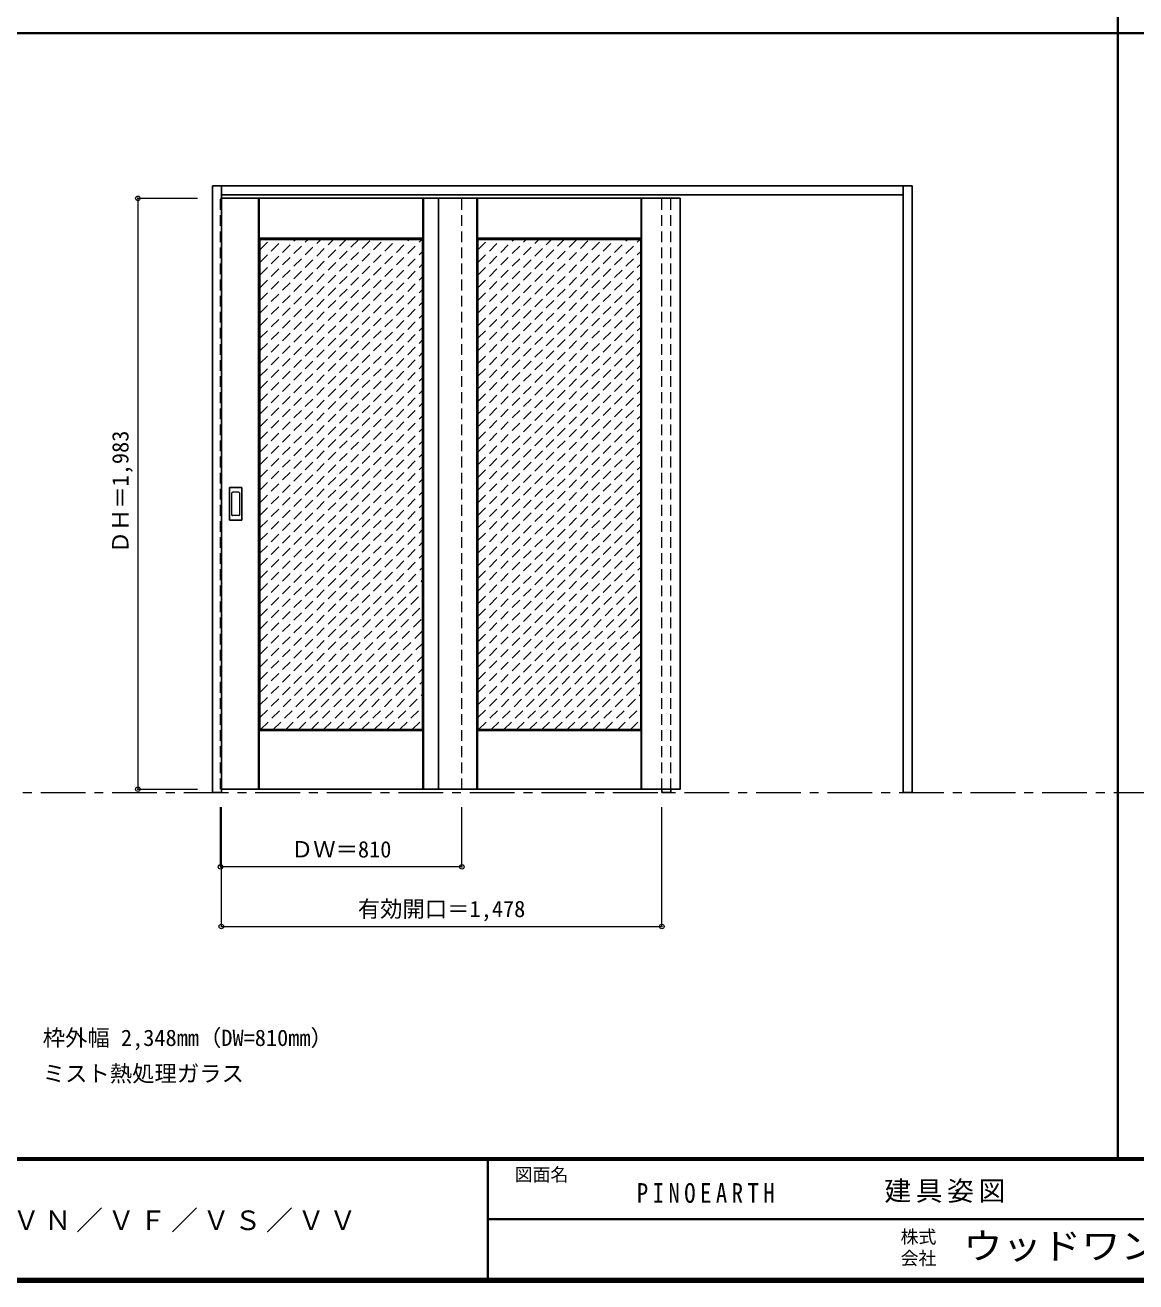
# Model space of a CAD drawing. Units: millimetres, scale not verified. Extents: x -6000 to 5700, y -4307 to 4260.
# Drawn here: x -1702 to 2024, y -4205 to 12 of the extents above; entities that cross this region are included whole.
import ezdxf
from ezdxf.enums import TextEntityAlignment as Align

# ---------------------------------------------------------------- set-up
doc = ezdxf.new("R2010")
doc.units = ezdxf.units.MM
doc.header["$LTSCALE"] = 30
doc.header["$PDMODE"] = 32
doc.header["$PDSIZE"] = 15
doc.linetypes.add('CHAIN1', pattern=[8, 5, -1, 1, -1])
doc.linetypes.add('DASHED1', pattern=[1.8, 1.2, -0.6])
for name, color, linetype, lineweight in [('0-1_通り芯', 7, 'CHAIN1', 18), ('0-2_扉', 3, 'Continuous', 25), ('0-3_仕上げ', 4, 'Continuous', 9), ('0-4_枠', 3, 'Continuous', 25), ('0-6_引手', 3, 'Continuous', 25), ('0-B_寸法', 7, 'Continuous', 9), ('0-C_ハッチ', 4, 'DASHED1', 9), ('F-1_枠', 6, 'Continuous', 40)]:
    doc.layers.add(name, color=color, linetype=linetype, lineweight=lineweight)
doc.layers.add('0-A_文字', color=7, linetype='Continuous')
doc.layers.add('F-A_文字', color=7, linetype='Continuous')
doc.styles.add('ＭＳ ゴシック', font='')
doc.styles.get('ＭＳ ゴシック').set_extended_font_data('MS Gothic')

msp = doc.modelspace()

# ---------------------------------------------------------------- linework, layer by layer
at = {"layer": '0-1_通り芯'}
msp.add_line((-5490, -2562.5), (5690, -2562.5), dxfattribs=at)
at = {"layer": '0-2_扉', "color": 4, "linetype": 'DASHED1', "lineweight": 9}
for p, q in [((-1047, -569), (-1044, -569)), ((-1047, -2552), (-1047, -569)), ((-237, -2552), (-237, -569)), ((-1044, -2552), (-1047, -2552))]:
    msp.add_line(p, q, dxfattribs=at)
at = {"layer": '0-2_扉'}
for p, q in [((-1044, -569), (495, -569)), ((-315, -569), (-315, -2552))]:
    msp.add_line(p, q, dxfattribs=at)
msp.add_lwpolyline([(-1044, -2552), (495, -2552), (495, -569)], dxfattribs=at)
at = {"layer": '0-3_仕上げ', "color": 7, "lineweight": 18}
for p, q in [((-919, -2552), (-919, -569)), ((-917.5, -704.5), (-917.5, -569)), ((-916, -703), (-916, -569)), ((-368, -703), (-368, -569)), ((-366.5, -704.5), (-366.5, -569)), ((-365, -2552), (-365, -569)), ((-187, -2552), (-187, -569)), ((-185.5, -704.5), (-185.5, -569)), ((-184, -703), (-184, -569)), ((364, -703), (364, -569)), ((365.5, -704.5), (365.5, -569)), ((367, -2552), (367, -569)), ((-916, -703), (-917.5, -704.5)), ((-915, -707), (-917.5, -704.5)), ((-368, -703), (-916, -703)), ((-366.5, -704.5), (-369, -707)), ((-368, -703), (-366.5, -704.5)), ((-184, -703), (-185.5, -704.5)), ((-183, -707), (-185.5, -704.5)), ((364, -703), (-184, -703)), ((365.5, -704.5), (363, -707)), ((364, -703), (365.5, -704.5)), ((-917.5, -2552), (-917.5, -2354.5)), ((-916, -2552), (-916, -2356)), ((-369, -2352), (-366.5, -2354.5)), ((-368, -2356), (-366.5, -2354.5)), ((-366.5, -2552), (-366.5, -2354.5)), ((-185.5, -2552), (-185.5, -2354.5)), ((-184, -2552), (-184, -2356)), ((363, -2352), (365.5, -2354.5)), ((364, -2356), (365.5, -2354.5)), ((365.5, -2552), (365.5, -2354.5))]:
    msp.add_line(p, q, dxfattribs=at)
at = {"layer": '0-3_仕上げ', "color": 3, "lineweight": 25}
for p, q in [((-915, -2352), (-915, -707)), ((-369, -707), (-915, -707)), ((-369, -2352), (-369, -707)), ((-183, -2352), (-183, -707)), ((363, -707), (-183, -707)), ((363, -2352), (363, -707)), ((-369, -2352), (-915, -2352)), ((363, -2352), (-183, -2352))]:
    msp.add_line(p, q, dxfattribs=at)
at = {"layer": '0-3_仕上げ', "color": 7, "lineweight": 18}
for points in [[(-368, -2552), (-368, -2356), (-916, -2356), (-917.5, -2354.5), (-915, -2352)], [(364, -2552), (364, -2356), (-184, -2356), (-185.5, -2354.5), (-183, -2352)]]:
    msp.add_lwpolyline(points, dxfattribs=at)
at = {"layer": '0-4_枠'}
for p, q in [((-1074, -527.5), (1274, -527.5)), ((-1044, -2562.5), (-1044, -527.5)), ((1244, -2562.5), (1244, -527.5)), ((1274, -2562.5), (1274, -527.5)), ((-1044, -557.5), (1244, -557.5)), ((434, -2552), (434, -2562.5)), ((434, -2562.5), (464, -2562.5)), ((464, -2552), (464, -2562.5)), ((1274, -2562.5), (1244, -2562.5))]:
    msp.add_line(p, q, dxfattribs=at)
at = {"layer": '0-4_枠', "color": 4, "linetype": 'DASHED1', "lineweight": 9}
for p, q in [((434, -2552), (434, -557.5)), ((464, -2552), (464, -557.5))]:
    msp.add_line(p, q, dxfattribs=at)
at = {"layer": '0-4_枠'}
msp.add_lwpolyline([(-1044, -2562.5), (-1074, -2562.5), (-1074, -527.5)], dxfattribs=at)
at = {"layer": '0-6_引手'}
for p, q in [((-1017, -1648), (-1017, -1541)), ((-976.5, -1539.5), (-1015.5, -1539.5)), ((-975, -1541), (-975, -1648)), ((-976.5, -1649.5), (-1015.5, -1649.5))]:
    msp.add_line(p, q, dxfattribs=at)
at = {"layer": '0-6_引手', "color": 7, "lineweight": 18}
for p, q in [((-1008.5, -1632), (-1008.5, -1557)), ((-985, -1555.5), (-1007, -1555.5)), ((-983.5, -1557), (-983.5, -1632)), ((-985, -1633.5), (-1007, -1633.5))]:
    msp.add_line(p, q, dxfattribs=at)
at = {"layer": '0-6_引手'}
for centre, start, end in [((-1015.5, -1541), 90, 180), ((-976.5, -1541), 0, 90), ((-1015.5, -1648), 180, 270), ((-976.5, -1648), 270, 0)]:
    msp.add_arc(centre, 1.5, start, end, dxfattribs=at)
at = {"layer": '0-6_引手', "color": 7, "lineweight": 18}
for centre, start, end in [((-1007, -1557), 90, 180), ((-985, -1557), 0, 90), ((-1007, -1632), 180, 270), ((-985, -1632), 270, 0)]:
    msp.add_arc(centre, 1.5, start, end, dxfattribs=at)
at = {"layer": '0-B_寸法', "color": 4}
for p, q in [((-1324, -569), (-1324, -2552)), ((-1324, -569), (-1124, -569)), ((-1324, -2552), (-1124, -2552)), ((-1047, -2812.5), (-1047, -2612.5)), ((-1044, -3012.5), (-1044, -2612.5)), ((-237, -2812.5), (-237, -2612.5)), ((434, -3012.5), (434, -2612.5)), ((-237, -2812.5), (-1047, -2812.5)), ((-1044, -3012.5), (434, -3012.5))]:
    msp.add_line(p, q, dxfattribs=at)
at = {"layer": '0-B_寸法'}
for p in [(-1324, -569), (-1324, -2552), (-1047, -2812.5), (-237, -2812.5), (-1044, -3012.5), (434, -3012.5)]:
    msp.add_point(p, dxfattribs=at)
at = {"layer": '0-C_ハッチ'}
for p, q in [((-915, -741.94), (-880.06, -707)), ((-915, -1251.06), (-370.94, -707)), ((-915, -1208.63), (-413.37, -707)), ((-915, -1166.2), (-455.8, -707)), ((-915, -1123.78), (-498.22, -707)), ((-915, -1081.35), (-540.65, -707)), ((-915, -1038.93), (-583.07, -707)), ((-915, -996.5), (-625.5, -707)), ((-915, -954.07), (-667.93, -707)), ((-915, -911.65), (-710.35, -707)), ((-915, -869.22), (-752.78, -707)), ((-915, -826.79), (-795.21, -707)), ((-915, -784.37), (-837.63, -707)), ((-183, -741.94), (-148.06, -707)), ((-183, -1251.06), (361.06, -707)), ((-183, -1208.63), (318.63, -707)), ((-183, -1166.2), (276.2, -707)), ((-183, -1123.78), (233.78, -707)), ((-183, -1081.35), (191.35, -707)), ((-183, -1038.93), (148.93, -707)), ((-183, -996.5), (106.5, -707)), ((-183, -954.07), (64.07, -707)), ((-183, -911.65), (21.65, -707)), ((-183, -869.22), (-20.78, -707)), ((-183, -826.79), (-63.21, -707)), ((-183, -784.37), (-105.63, -707)), ((-915, -1293.48), (-369, -747.48)), ((-183, -1293.48), (363, -747.48)), ((-915, -1335.91), (-369, -789.91)), ((-183, -1335.91), (363, -789.91)), ((-915, -1378.34), (-369, -832.34)), ((-183, -1378.34), (363, -832.34)), ((-915, -1420.76), (-369, -874.76)), ((-183, -1420.76), (363, -874.76)), ((-915, -1463.19), (-369, -917.19)), ((-183, -1463.19), (363, -917.19)), ((-915, -1505.62), (-369, -959.62)), ((-183, -1505.62), (363, -959.62)), ((-915, -1548.04), (-369, -1002.04)), ((-183, -1548.04), (363, -1002.04)), ((-915, -1590.47), (-369, -1044.47)), ((-183, -1590.47), (363, -1044.47)), ((-915, -1632.9), (-369, -1086.9)), ((-183, -1632.9), (363, -1086.9)), ((-915, -1675.32), (-369, -1129.32)), ((-183, -1675.32), (363, -1129.32)), ((-915, -1717.75), (-369, -1171.75)), ((-183, -1717.75), (363, -1171.75)), ((-915, -1760.17), (-369, -1214.17)), ((-183, -1760.17), (363, -1214.17)), ((-915, -1802.6), (-369, -1256.6)), ((-183, -1802.6), (363, -1256.6)), ((-915, -1845.03), (-369, -1299.03)), ((-183, -1845.03), (363, -1299.03)), ((-915, -1887.45), (-369, -1341.45)), ((-183, -1887.45), (363, -1341.45)), ((-915, -1929.88), (-369, -1383.88)), ((-183, -1929.88), (363, -1383.88)), ((-915, -1972.31), (-369, -1426.31)), ((-183, -1972.31), (363, -1426.31)), ((-915, -2014.73), (-369, -1468.73)), ((-183, -2014.73), (363, -1468.73)), ((-915, -2057.16), (-369, -1511.16)), ((-183, -2057.16), (363, -1511.16)), ((-915, -2099.59), (-369, -1553.59)), ((-183, -2099.59), (363, -1553.59)), ((-915, -2142.01), (-369, -1596.01)), ((-183, -2142.01), (363, -1596.01)), ((-915, -2184.44), (-369, -1638.44)), ((-183, -2184.44), (363, -1638.44)), ((-915, -2226.87), (-369, -1680.87)), ((-183, -2226.87), (363, -1680.87)), ((-915, -2269.29), (-369, -1723.29)), ((-183, -2269.29), (363, -1723.29)), ((-915, -2311.72), (-369, -1765.72)), ((-183, -2311.72), (363, -1765.72)), ((-912.86, -2352), (-369, -1808.14)), ((-180.86, -2352), (363, -1808.14)), ((-870.43, -2352), (-369, -1850.57)), ((-138.43, -2352), (363, -1850.57)), ((-828, -2352), (-369, -1893)), ((-96, -2352), (363, -1893)), ((-785.58, -2352), (-369, -1935.42)), ((-53.58, -2352), (363, -1935.42)), ((-743.15, -2352), (-369, -1977.85)), ((-11.15, -2352), (363, -1977.85)), ((-700.72, -2352), (-369, -2020.28)), ((31.28, -2352), (363, -2020.28)), ((-658.3, -2352), (-369, -2062.7)), ((73.7, -2352), (363, -2062.7)), ((-615.87, -2352), (-369, -2105.13)), ((116.13, -2352), (363, -2105.13)), ((-573.44, -2352), (-369, -2147.56)), ((158.56, -2352), (363, -2147.56)), ((-531.02, -2352), (-369, -2189.98)), ((200.98, -2352), (363, -2189.98)), ((-488.59, -2352), (-369, -2232.41)), ((243.41, -2352), (363, -2232.41)), ((-446.17, -2352), (-369, -2274.83)), ((285.83, -2352), (363, -2274.83)), ((-403.74, -2352), (-369, -2317.26)), ((328.26, -2352), (363, -2317.26))]:
    msp.add_line(p, q, dxfattribs=at)
at = {"layer": 'F-1_枠'}
for p, q in [((1963.33, -3790), (1963.33, 4175)), ((-6000, -15.5), (5700, -15.5)), ((5700, -3790), (-6000, -3790)), ((5700, -3795), (-6000, -3795)), ((-150, -3795), (-150, -4195)), ((-150, -3995), (5690, -3995.01)), ((5700, -4195), (-6000, -4195)), ((5700, -4200), (-6000, -4200)), ((5700, -4205), (-6000, -4205))]:
    msp.add_line(p, q, dxfattribs=at)

# ---------------------------------------------------------------- texts
at = {"layer": '0-A_文字', "style": 'ＭＳ ゴシック'}
for s, p in [('枠外幅 2,348mm（DW=810mm）', (-1643.33, -3430)), ('ミスト熱処理ガラス', (-1643.33, -3550))]:
    msp.add_text(s, height=54.99, dxfattribs=at).set_placement(p, align=Align.BOTTOM_LEFT)
at = {"layer": '0-B_寸法', "style": 'ＭＳ ゴシック'}
msp.add_text('ＤＨ＝1,983', height=54.99, rotation=90, dxfattribs=at).set_placement((-1339, -1760.75), align=Align.BOTTOM_LEFT)
for s, p in [('ＤＷ＝810', (-810.75, -2797.5)), ('有効開口＝1,478', (-586.25, -2997.5))]:
    msp.add_text(s, height=54.99, dxfattribs=at).set_placement(p, align=Align.BOTTOM_LEFT)
at = {"layer": 'F-A_文字', "style": 'ＭＳ ゴシック'}
for s, p in [('図面名', (-60, -3880)), ('株式', (1235, -4089)), ('会社', (1235, -4161))]:
    msp.add_text(s, height=43.99, dxfattribs=at).set_placement(p, align=Align.BOTTOM_LEFT)
at = {"layer": 'F-A_文字', "style": 'ＭＳ ゴシック', "width": 1.1}
msp.add_text('ウッドワン・・・', height=87.98, dxfattribs=at).set_placement((1445, -4155), align=Align.BOTTOM_LEFT)
at = {"layer": 'F-A_文字', "char_height": 65.98, "attachment_point": 7, "style": 'ＭＳ ゴシック'}
for s, insert in [('\\T1.39;\\W0.85;PINOEARTH', (350, -3940.79)), ('\\T1.17;建具姿図', (1180.42, -3940)), ('\\T1.18;ピノアース\u3000H20\\~２枚引き込み戸（上吊り連動タイプ）Ｎ－ＶＭ／ＶＪ／ＶＮ／ＶＦ／ＶＳ／ＶＶ', (-5247.55, -4040))]:
    msp.add_mtext(s, dxfattribs=dict(at, insert=insert))

doc.saveas('drawing.dxf')
